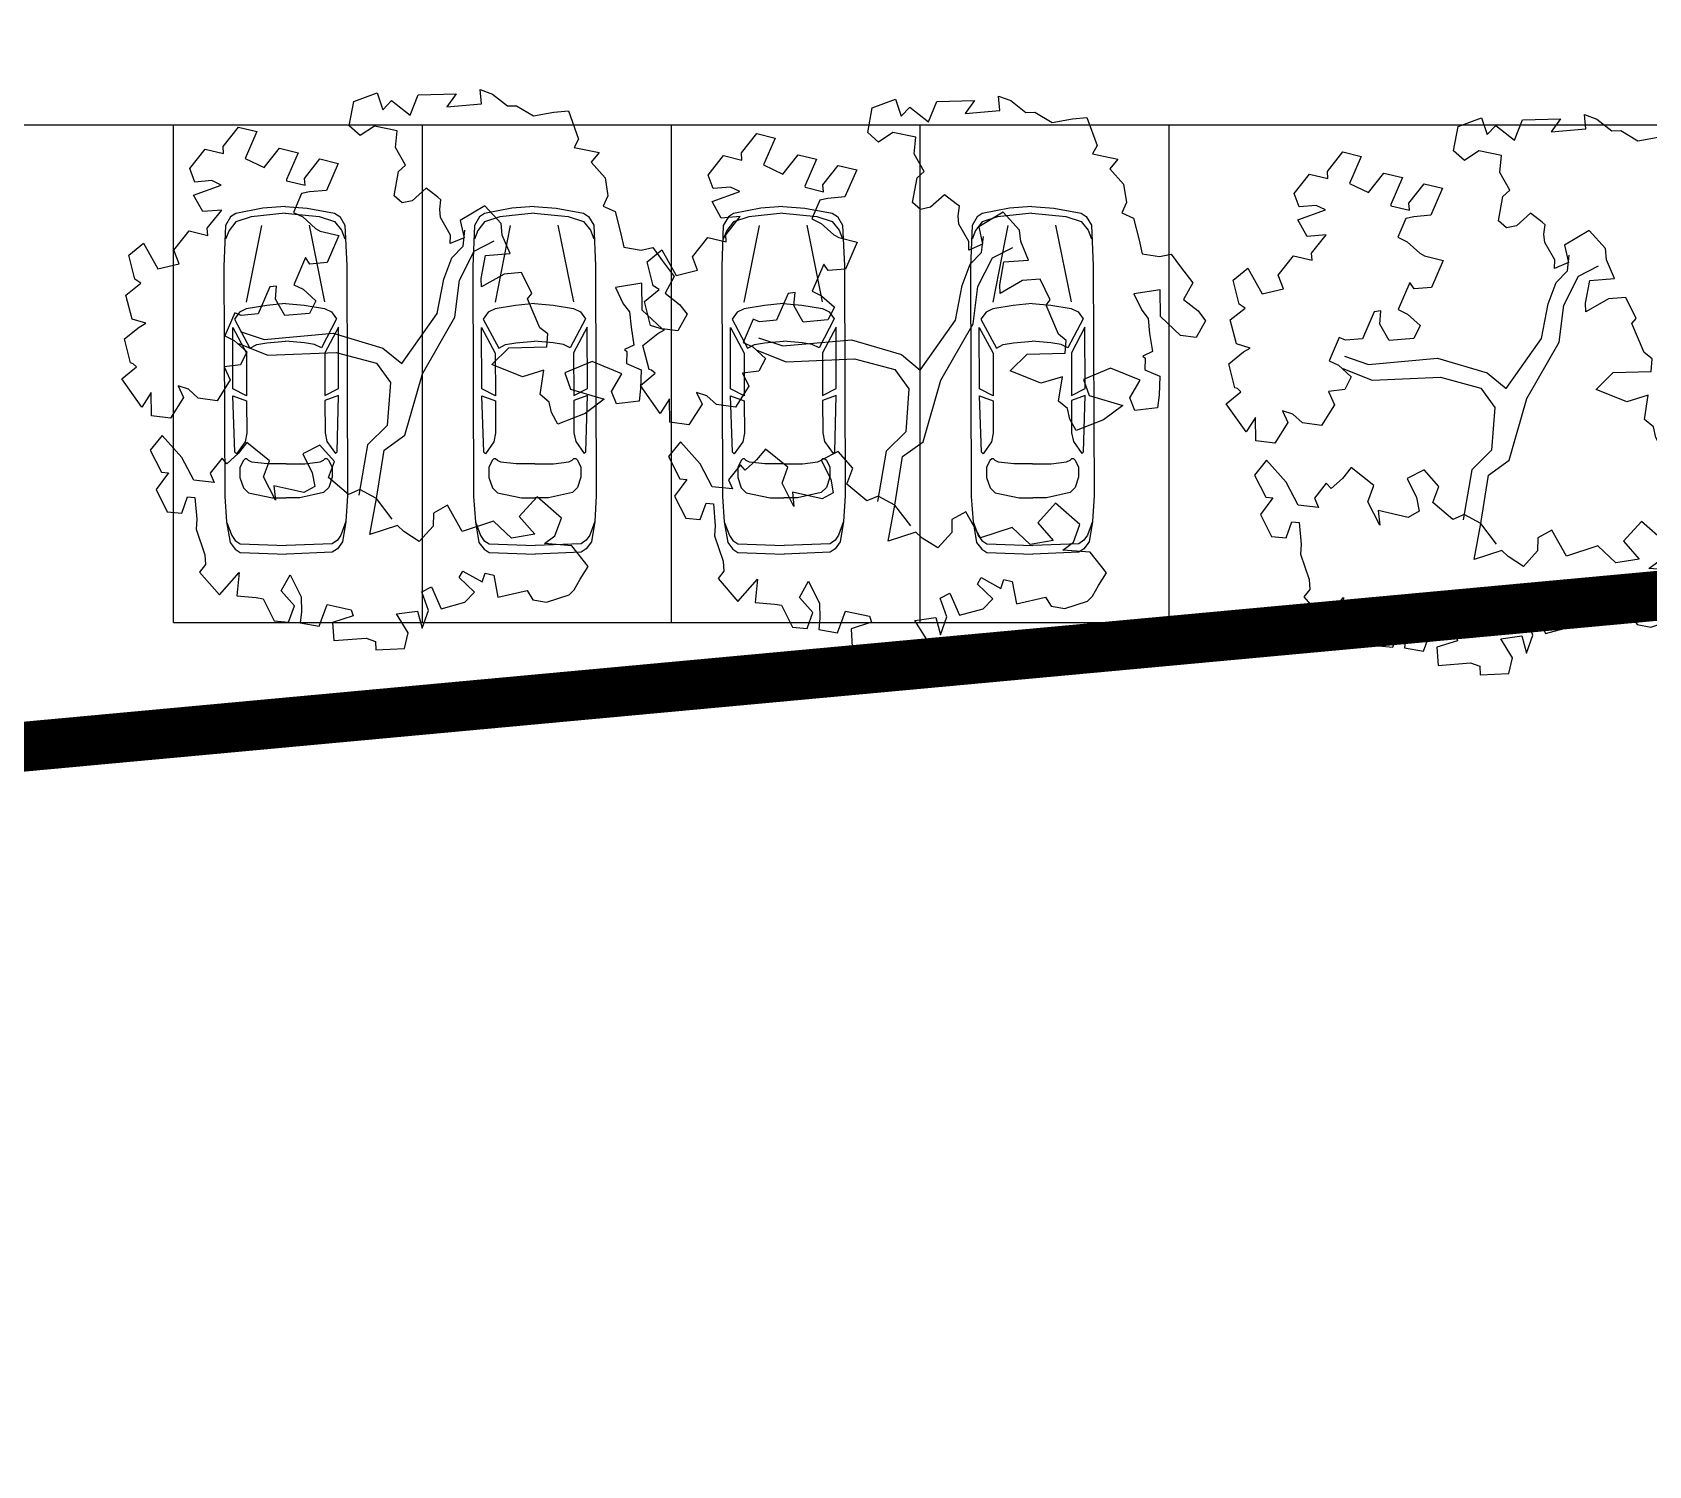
# Model space of a CAD drawing. Extents: x 302512 to 1034855, y -184136 to 410364.
# Drawn here: x 643219 to 659457, y 140721 to 155123 of the extents above; entities that cross this region are included whole.
import ezdxf

# ---------------------------------------------------------------- set-up
doc = ezdxf.new("R2010")
doc.units = 0
doc.header["$MEASUREMENT"] = 0
doc.linetypes.add('DASHED2', pattern=[0.375, 0.25, -0.125])
for name, color, linetype in [('LAYER3', 251, 'Continuous'), ('PUB_TEXT', 7, 'Continuous'), ('环境', 8, 'Continuous'), ('绿化', 97, 'Continuous'), ('绿地', 3, 'Continuous'), ('道路线', 161, 'Continuous'), ('铺地', 8, 'Continuous')]:
    doc.layers.add(name, color=color, linetype=linetype)
doc.styles.add('2', font='simplex.shx', dxfattribs={"width": 0.7, "height": 1.2})
doc.styles.add('DIM_FONT', font='SIMPLEX.shx', dxfattribs={"width": 0.8})
doc.styles.add('P5', font='', dxfattribs={"width": 0.8, "height": 4})
doc.styles.get('P5').set_extended_font_data('FangSong_GB2312')

# ---------------------------------------------------------------- blocks, each defined once
blk = doc.blocks.new('_F1IRU')
at = {"layer": '绿化'}
for points in [[(-1.765, 0.287), (-1.657, 0.342), (-1.675, 0.366), (-1.689, 0.374), (-1.694, 0.532), (-1.586, 0.586), (-1.539, 0.601), (-1.619, 0.646), (-1.625, 0.804), (-1.517, 0.858), (-1.548, 0.89), (-1.554, 1.048), (-1.446, 1.103), (-1.391, 0.923), (-1.252, 0.926), (-1.265, 1.017), (-1.143, 1.117), (-1.034, 1.064), (-1.027, 1.109), (-0.912, 1.203), (-1.032, 1.219), (-1.067, 1.335), (-0.881, 1.359), (-0.933, 1.4), (-1.042, 1.414), (-1.054, 1.505), (-0.932, 1.605), (-0.824, 1.552), (-0.817, 1.597), (-0.695, 1.697), (-0.586, 1.644), (-0.696, 1.492), (-0.589, 1.409), (-0.467, 1.509), (-0.358, 1.456), (-0.468, 1.304), (-0.468, 1.296), (-0.359, 1.243), (-0.353, 1.287), (-0.231, 1.387), (-0.122, 1.334), (-0.232, 1.182), (-0.34, 1.196), (-0.393, 1.196), (-0.469, 1.09), (-0.417, 1.049), (-0.353, 0.96), (-0.327, 0.937), (-0.218, 0.884), (-0.328, 0.731), (-0.437, 0.746), (-0.456, 0.792), (-0.565, 0.639), (-0.513, 0.598), (-0.449, 0.509), (-0.507, 0.438), (-0.664, 0.459), (-0.699, 0.574), (-0.674, 0.654), (-0.718, 0.658), (-0.827, 0.506), (-0.936, 0.52), (-0.971, 0.545), (-1.065, 0.414), (-1.012, 0.373), (-0.949, 0.284), (-1.007, 0.213), (-1.112, 0.223), (-1.091, 0.133), (-1.202, 0.021), (-1.316, 0.063), (-1.364, 0.131), (-1.425, 0.166), (-1.406, 0.086), (-1.517, -0.025), (-1.631, 0.016), (-1.602, 0.162), (-1.679, 0.084)], [(-0.002, 1.553), (0.059, 1.699), (0.217, 1.721), (0.229, 1.608), (0.295, 1.653), (0.391, 1.536), (0.47, 1.652), (0.707, 1.606), (0.631, 1.538), (0.851, 1.509), (0.863, 1.6), (0.933, 1.555), (1.01, 1.461), (1.067, 1.45), (1.16, 1.363), (1.292, 1.358), (1.384, 1.347), (1.409, 1.157), (1.37, 1.111), (1.519, 1.045), (1.456, 0.995), (1.521, 0.88), (1.514, 0.763), (1.471, 0.705), (1.537, 0.655), (1.542, 0.51), (1.542, 0.421), (1.646, 0.38), (1.722, 0.38), (1.764, 0.287), (1.817, 0.17), (1.738, 0.079), (1.812, -0.011), (1.845, -0.083), (1.765, -0.174), (1.67, -0.14), (1.571, 0.004), (1.606, 0.172), (1.436, 0.182), (1.462, 0.07), (1.462, 0.07), (1.49, 0.01), (1.479, -0.086), (1.479, -0.086), (1.472, -0.203), (1.406, -0.217), (1.419, -0.233), (1.4, -0.307), (1.484, -0.366), (1.454, -0.484), (1.428, -0.56), (1.282, -0.545), (1.269, -0.461), (1.357, -0.365), (1.188, -0.248), (1.004, -0.282), (1.017, -0.39), (1.213, -0.499), (1.074, -0.562), (0.889, -0.591), (0.865, -0.51), (0.866, -0.442), (0.819, -0.383), (0.877, -0.236), (0.734, -0.248), (0.559, -0.129), (0.689, -0.048), (0.926, -0.093), (0.926, -0.093), (0.951, -0.015), (0.91, 0.034), (0.873, 0.232), (0.906, 0.259), (0.871, 0.403), (0.76, 0.418), (0.602, 0.368), (0.612, 0.422), (0.669, 0.559), (0.826, 0.537), (0.802, 0.663), (0.811, 0.736), (0.733, 0.87), (0.56, 0.812), (0.561, 0.699), (0.466, 0.681), (0.479, 0.734), (0.441, 0.857), (0.447, 0.91), (0.468, 0.967), (0.451, 0.987), (0.392, 1.059), (0.287, 1), (0.221, 1.001), (0.182, 1.055), (0.243, 1.201), (0.295, 1.231), (0.257, 1.355), (0.29, 1.457), (0.155, 1.517), (0.052, 1.478)], [(-1.5, -0.284), (-1.592, -0.12), (-1.686, -0.196), (-1.647, -0.349), (-1.603, -0.363), (-1.703, -0.45), (-1.664, -0.603), (-1.576, -0.631), (-1.517, -0.538), (-1.472, -0.552), (-1.491, -0.69), (-1.508, -0.752), (-1.489, -0.922), (-1.498, -0.985), (-1.545, -1.023), (-1.452, -1.193), (-1.452, -1.193), (-1.3, -1.081), (-1.346, -1.223), (-1.227, -1.26), (-1.186, -1.276), (-1.147, -1.429), (-1.059, -1.457), (-1, -1.364), (-1.063, -1.252), (-0.985, -1.164), (-0.946, -1.317), (-0.965, -1.41), (-0.987, -1.478), (-0.875, -1.524), (-0.795, -1.4), (-0.652, -1.466), (-0.648, -1.506), (-0.785, -1.519), (-0.802, -1.634), (-0.598, -1.662), (-0.544, -1.696), (-0.553, -1.75), (-0.372, -1.78), (-0.328, -1.688), (-0.376, -1.553), (-0.376, -1.553), (-0.241, -1.564), (-0.236, -1.678), (-0.172, -1.575), (-0.188, -1.45), (-0.121, -1.432), (-0.09, -1.582), (0.066, -1.574), (0.14, -1.525), (0.065, -1.413), (0.097, -1.377), (0.203, -1.471), (0.234, -1.42), (0.284, -1.444), (0.28, -1.588), (0.471, -1.587), (0.494, -1.651), (0.575, -1.685), (0.727, -1.67), (0.764, -1.646), (0.816, -1.587), (0.884, -1.52), (0.81, -1.368), (0.643, -1.317), (0.719, -1.283), (0.783, -1.181), (0.662, -1.015), (0.523, -1.113), (0.595, -1.245), (0.446, -1.238), (0.357, -1.107), (0.147, -1.129), (0.091, -0.946), (-0.007, -0.975), (-0.026, -1.056), (-0.134, -1.133), (-0.217, -1.05), (-0.248, -1.004), (-0.434, -1.022), (-0.342, -0.807), (-0.434, -0.728), (-0.512, -0.743), (-0.613, -0.611), (-0.554, -0.519), (-0.622, -0.396), (-0.741, -0.427), (-0.707, -0.558), (-0.71, -0.647), (-0.787, -0.67), (-0.964, -0.587), (-0.974, -0.679), (-1.016, -0.517), (-0.957, -0.425), (-1.073, -0.281), (-1.143, -0.337), (-1.228, -0.385), (-1.25, -0.345), (-1.344, -0.422), (-1.332, -0.485), (-1.456, -0.443)]]:
    blk.add_lwpolyline(points, close=True, dxfattribs=at)
for points in [[(-0.963, 0.421), (-0.824, 0.338), (-0.386, 0.282), (-0.096, 0.122), (0, 0), (0.289, 0.263), (0.377, 0.469), (0.456, 0.591), (0.543, 0.648), (0.576, 0.745)], [(-0.272, -0.958), (-0.342, -0.807), (-0.228, -0.516), (-0.079, -0.451), (0.115, -0.092), (0.394, 0.216), (0.473, 0.441), (0.605, 0.601), (0.744, 0.638)], [(-0.99, 0.347), (-0.824, 0.235), (-0.394, 0.159), (-0.158, 0.037), (-0.096, -0.103), (-0.175, -0.366), (-0.324, -0.46), (-0.447, -0.761)]]:
    blk.add_lwpolyline(points, dxfattribs=at)
at = {"style": '2', "width": 0.7, "flags": 9}
for tag in ['YSIZE', 'XSIZE']:
    blk.add_attdef(tag, (0, 0), '', height=1.2, rotation=0.5, dxfattribs=at)
blk = doc.blocks.new('_F10BZJ')
at = {"layer": '铺地', "xscale": 1.0935, "yscale": 1.0935, "zscale": 1.0935}
blk.add_blockref('_F1IRU', (0, 0), dxfattribs=at)
at = {"style": 'DIM_FONT', "width": 0.8, "flags": 9}
for tag in ['YSIZE', 'XSIZE']:
    blk.add_attdef(tag, (0, 0), '', height=0.5, dxfattribs=at)
blk = doc.blocks.new('_F10EZC')
at = {"layer": 'LAYER3', "xscale": 1000, "yscale": 1000, "zscale": 1000, "rotation": 8.124167206954386}
blk.add_blockref('_F10BZJ', (0, 0), dxfattribs=at)
at = {"style": 'P5', "width": 0.8, "flags": 9}
for tag in ['XSIZE', 'YSIZE']:
    blk.add_attdef(tag, (0, 0), '', height=4, rotation=331.3521, dxfattribs=at)
blk = doc.blocks.new('car')
at = {"layer": '环境', "linetype": 'Continuous'}
for p, q in [((397561874, 49052084), (397561840, 49052033)), ((397561943, 49052135), (397561874, 49052084)), ((397561960, 49052084), (397561926, 49052033)), ((397562148, 49052170), (397561943, 49052135)), ((397562011, 49052118), (397561960, 49052084)), ((397562148, 49052170), (397562011, 49052118)), ((397562405, 49052187), (397562148, 49052170)), ((397564716, 49052187), (397562405, 49052187)), ((397562833, 49052067), (397562850, 49052084)), ((397562953, 49051981), (397562833, 49052067)), ((397562850, 49052084), (397563415, 49052101)), ((397563415, 49052101), (397563364, 49051964)), ((397563415, 49051964), (397563484, 49052101)), ((397563484, 49052101), (397564100, 49052101)), ((397564100, 49052101), (397563843, 49051964)), ((397564186, 49052084), (397563895, 49051930)), ((397564254, 49052033), (397564186, 49052084)), ((397565127, 49052170), (397564716, 49052187)), ((397565076, 49052135), (397564990, 49052170)), ((397565162, 49052067), (397565076, 49052135)), ((397565213, 49052118), (397565127, 49052170)), ((397565213, 49051913), (397565162, 49052067)), ((397565247, 49052067), (397565213, 49052118)), ((397565299, 49051793), (397565247, 49052067)), ((397561840, 49052033), (397561823, 49051570)), ((397561926, 49052033), (397561909, 49051570)), ((397562439, 49051947), (397562388, 49051707)), ((397562491, 49051998), (397562439, 49051947)), ((397562593, 49052033), (397562491, 49051998)), ((397562696, 49052033), (397562593, 49052033)), ((397562765, 49051998), (397562696, 49052033)), ((397562730, 49051759), (397562748, 49051913)), ((397562748, 49051913), (397562765, 49051947)), ((397562782, 49051981), (397562765, 49051998)), ((397562765, 49051947), (397562782, 49051964)), ((397562782, 49051964), (397562782, 49051981)), ((397563039, 49051964), (397562953, 49051981)), ((397563364, 49051964), (397563039, 49051964)), ((397563843, 49051964), (397563415, 49051964)), ((397563895, 49051930), (397563929, 49051861)), ((397564288, 49051964), (397564254, 49052033)), ((397564323, 49051759), (397564288, 49051964)), ((397565127, 49051810), (397564357, 49051964)), ((397565247, 49051570), (397565213, 49051913)), ((397562730, 49051570), (397562730, 49051759)), ((397563929, 49051861), (397563946, 49051759)), ((397563946, 49051759), (397563963, 49051570)), ((397564340, 49051570), (397564323, 49051759)), ((397565316, 49051570), (397565299, 49051793)), ((397561840, 49051108), (397561823, 49051570)), ((397561926, 49051108), (397561909, 49051570)), ((397562388, 49051707), (397562388, 49051570)), ((397562388, 49051433), (397562388, 49051570)), ((397562730, 49051570), (397562730, 49051382)), ((397563946, 49051382), (397563963, 49051570)), ((397564340, 49051570), (397564323, 49051382)), ((397565247, 49051570), (397565213, 49051228)), ((397565316, 49051570), (397565299, 49051348)), ((397562439, 49051194), (397562388, 49051433)), ((397562730, 49051382), (397562748, 49051228)), ((397563895, 49051211), (397563929, 49051279)), ((397563929, 49051279), (397563946, 49051382)), ((397564323, 49051382), (397564288, 49051177)), ((397565127, 49051331), (397564357, 49051177)), ((397565299, 49051348), (397565247, 49051074)), ((397561874, 49051057), (397561840, 49051108)), ((397561960, 49051057), (397561926, 49051108)), ((397562491, 49051142), (397562439, 49051194)), ((397562593, 49051108), (397562491, 49051142)), ((397562696, 49051108), (397562593, 49051108)), ((397562765, 49051142), (397562696, 49051108)), ((397562748, 49051228), (397562765, 49051194)), ((397562765, 49051194), (397562782, 49051177)), ((397562782, 49051159), (397562765, 49051142)), ((397562782, 49051177), (397562782, 49051159)), ((397562953, 49051159), (397562833, 49051074)), ((397563039, 49051177), (397562953, 49051159)), ((397563364, 49051177), (397563039, 49051177)), ((397563415, 49051040), (397563364, 49051177)), ((397563415, 49051177), (397563484, 49051040)), ((397563843, 49051177), (397563415, 49051177)), ((397564100, 49051040), (397563843, 49051177)), ((397564186, 49051057), (397563895, 49051211)), ((397564254, 49051108), (397564186, 49051057)), ((397564288, 49051177), (397564254, 49051108)), ((397565213, 49051228), (397565162, 49051074)), ((397561943, 49051005), (397561874, 49051057)), ((397562148, 49050971), (397561943, 49051005)), ((397562011, 49051022), (397561960, 49051057)), ((397562148, 49050971), (397562011, 49051022)), ((397562405, 49050954), (397562148, 49050971)), ((397564716, 49050954), (397562405, 49050954)), ((397562833, 49051074), (397562850, 49051057)), ((397562850, 49051057), (397563415, 49051040)), ((397563484, 49051040), (397564100, 49051040)), ((397565127, 49050971), (397564716, 49050954)), ((397565076, 49051005), (397564990, 49050971)), ((397565162, 49051074), (397565076, 49051005)), ((397565213, 49051022), (397565127, 49050971)), ((397565247, 49051074), (397565213, 49051022))]:
    blk.add_line(p, q, dxfattribs=at)

msp = doc.modelspace()

# ---------------------------------------------------------------- linework, layer by layer
at = {"layer": 'PUB_TEXT', "linetype": 'DASHED2', "ltscale": 11501}
msp.add_lwpolyline([(604462, 30529, 500, 500, 0), (605477, 35173, 500, 500, 0), (597777, 37953, 500, 500, 0), (583760, 45744, 500, 500, 0), (588677, 75313, 500, 500, 0), (624087, 81443, 500, 500, 0), (623207, 89713, 500, 500, 0), (621577, 90243, 500, 500, 0), (632197, 129823, 500, 500, 0), (637237, 134103, 500, 500, 0), (638997, 147563, 500, 500, 0), (679157, 151273, 500, 500, 0)], format="xyseb", dxfattribs=at)
at = {"layer": '道路线'}
for p, q in [((642520, 154193), (670607, 154193)), ((644639, 149193), (644639, 154193)), ((647139, 149193), (647139, 154193)), ((649639, 149193), (649639, 154193)), ((652139, 149193), (652139, 154193)), ((654639, 149193), (654639, 154193)), ((644639, 149193), (654639, 149193))]:
    msp.add_line(p, q, dxfattribs=at)

# ---------------------------------------------------------------- block references
at = {"layer": '环境', "rotation": 90.1931171336853}
for p in [(51037054, -397244355), (51039554, -397244355), (51042054, -397244355), (51044554, -397244355)]:
    msp.add_blockref('car', p, dxfattribs=at)
at = {"layer": '绿地', "xscale": 1.44, "yscale": 1.44, "zscale": 1.44, "rotation": 4.248435238497092}
for p in [(646931, 151795), (652139, 151730), (658025, 151545)]:
    msp.add_blockref('_F10EZC', p, dxfattribs=at)

doc.saveas('drawing.dxf')
